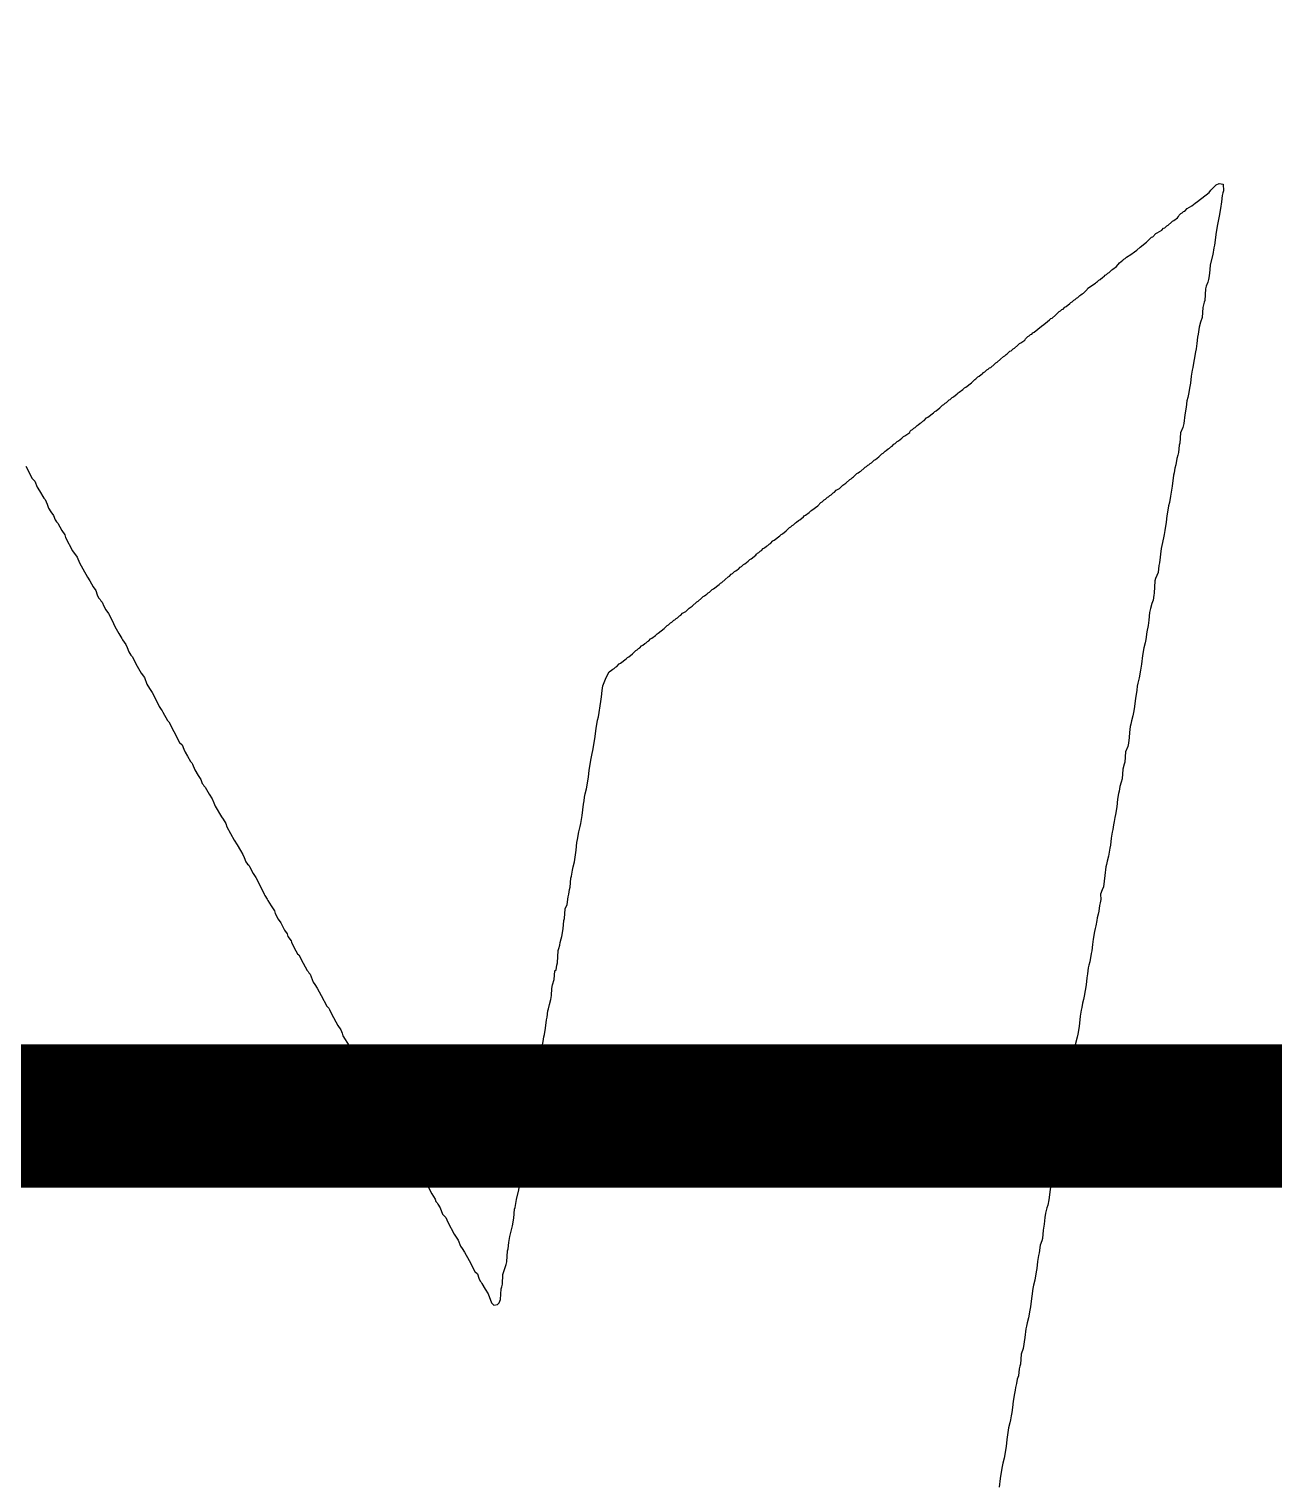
# Model space of a CAD drawing. Header units: inches. Extents: x 29 to 267, y 155 to 337.
# Drawn here: x 93.667 to 96.978, y 254.616 to 258.483 of the extents above; entities that cross this region are included whole.
import ezdxf

# ---------------------------------------------------------------- set-up
doc = ezdxf.new("R2010")
doc.units = ezdxf.units.IN
for name, color, linetype in [('Board Outline', 216, 'Continuous'), ('Top Layer', 1, 'Continuous'), ('Top Overlay', 2, 'Continuous')]:
    doc.layers.add(name, color=color, linetype=linetype)

msp = doc.modelspace()

# ---------------------------------------------------------------- linework, layer by layer
at = {"layer": 'Board Outline'}
msp.add_lwpolyline([(55.1445, 191.4906, 0.254, 0.254, -2.452185), (125.1447, 191.4906, 0.254, 0.254, 0)], format="xyseb", dxfattribs=at)
at = {"layer": 'Top Layer'}
msp.add_lwpolyline([(88.6818, 255.592, 0.381, 0.381, 0), (104.5805, 255.592, 0.381, 0.381, 0)], format="xyseb", dxfattribs=at)
at = {"layer": 'Top Overlay'}
for p, q in [((96.7748, 258.0245), (96.8054, 258.0484)), ((96.8054, 258.0484), (96.8097, 258.0543)), ((96.8097, 258.0543), (96.8242, 258.0688)), ((96.8242, 258.0688), (96.8327, 258.0722)), ((96.8327, 258.0722), (96.8429, 258.0705)), ((96.8437, 258.0526), (96.842, 258.0475)), ((96.8429, 258.0705), (96.8437, 258.0526)), ((96.7475, 258.0058), (96.7594, 258.0126)), ((96.7594, 258.0126), (96.7688, 258.0203)), ((96.7688, 258.0203), (96.7748, 258.0245)), ((96.8386, 258.0237), (96.8361, 258.0058)), ((96.8403, 258.0407), (96.8386, 258.0237)), ((96.842, 258.0475), (96.8403, 258.0407)), ((96.7058, 257.9692), (96.7083, 257.9717)), ((96.7083, 257.9717), (96.7117, 257.9734)), ((96.7117, 257.9734), (96.7211, 257.9811)), ((96.7211, 257.9811), (96.7245, 257.9845)), ((96.7245, 257.9845), (96.7262, 257.9879)), ((96.7262, 257.9879), (96.7305, 257.9922)), ((96.7305, 257.9922), (96.7339, 257.9939)), ((96.7339, 257.9939), (96.7373, 257.9973)), ((96.7373, 257.9973), (96.7407, 257.999)), ((96.7407, 257.999), (96.7475, 258.0058)), ((96.8293, 257.9717), (96.8276, 257.9632)), ((96.8327, 257.9854), (96.8293, 257.9717)), ((96.8361, 258.0058), (96.8327, 257.9854)), ((96.6555, 257.9308), (96.664, 257.9394)), ((96.664, 257.9394), (96.6674, 257.9411)), ((96.6674, 257.9411), (96.6794, 257.9479)), ((96.6794, 257.9479), (96.6845, 257.953)), ((96.6845, 257.953), (96.6879, 257.9547)), ((96.6879, 257.9547), (96.693, 257.9598)), ((96.693, 257.9598), (96.6964, 257.9615)), ((96.6964, 257.9615), (96.7058, 257.9692)), ((96.8242, 257.9428), (96.8199, 257.9078)), ((96.8276, 257.9632), (96.8242, 257.9428)), ((96.607, 257.8908), (96.6129, 257.8951)), ((96.6129, 257.8951), (96.6223, 257.9027)), ((96.6223, 257.9027), (96.6393, 257.9164)), ((96.6393, 257.9164), (96.6521, 257.9291)), ((96.6521, 257.9291), (96.6555, 257.9308)), ((96.8182, 257.901), (96.8156, 257.8831)), ((96.8199, 257.9078), (96.8182, 257.901)), ((96.5593, 257.8516), (96.5669, 257.861)), ((96.5669, 257.861), (96.5763, 257.8687)), ((96.5763, 257.8687), (96.5789, 257.8712)), ((96.5789, 257.8712), (96.5823, 257.8729)), ((96.5823, 257.8729), (96.5857, 257.8763)), ((96.5857, 257.8763), (96.5976, 257.8831)), ((96.5976, 257.8831), (96.607, 257.8908)), ((96.8088, 257.8559), (96.8071, 257.8423)), ((96.8156, 257.8831), (96.8088, 257.8559)), ((96.5124, 257.815), (96.5158, 257.8167)), ((96.5158, 257.8167), (96.5226, 257.8235)), ((96.5226, 257.8235), (96.5261, 257.8252)), ((96.5261, 257.8252), (96.5295, 257.8286)), ((96.5295, 257.8286), (96.5329, 257.8303)), ((96.5329, 257.8303), (96.5363, 257.8337)), ((96.5363, 257.8337), (96.5397, 257.8355)), ((96.5397, 257.8355), (96.5465, 257.8423)), ((96.5465, 257.8423), (96.5499, 257.844)), ((96.5499, 257.844), (96.5593, 257.8516)), ((96.8037, 257.8167), (96.802, 257.8099)), ((96.8054, 257.8269), (96.8037, 257.8167)), ((96.8071, 257.8423), (96.8054, 257.8269)), ((96.4647, 257.7758), (96.4681, 257.7792)), ((96.4681, 257.7792), (96.4715, 257.7809)), ((96.4715, 257.7809), (96.4809, 257.7903)), ((96.4809, 257.7903), (96.4826, 257.7937)), ((96.4826, 257.7937), (96.5031, 257.8073)), ((96.5031, 257.8073), (96.5056, 257.8099)), ((96.5056, 257.8099), (96.509, 257.8116)), ((96.509, 257.8116), (96.5124, 257.815)), ((96.796, 257.792), (96.7943, 257.7614)), ((96.7978, 257.7988), (96.796, 257.792)), ((96.802, 257.8099), (96.7978, 257.7988)), ((96.417, 257.7384), (96.4221, 257.7435)), ((96.4221, 257.7435), (96.4256, 257.7452)), ((96.4256, 257.7452), (96.4349, 257.7528)), ((96.4349, 257.7528), (96.4375, 257.7554)), ((96.4375, 257.7554), (96.4409, 257.7571)), ((96.4409, 257.7571), (96.446, 257.7622)), ((96.446, 257.7622), (96.4494, 257.7639)), ((96.4494, 257.7639), (96.4528, 257.7673)), ((96.4528, 257.7673), (96.4562, 257.769)), ((96.4562, 257.769), (96.4613, 257.7741)), ((96.4613, 257.7741), (96.4647, 257.7758)), ((96.7892, 257.7426), (96.7875, 257.7154)), ((96.7926, 257.7562), (96.7892, 257.7426)), ((96.7943, 257.7614), (96.7926, 257.7562)), ((96.3659, 257.6975), (96.3753, 257.7051)), ((96.3753, 257.7051), (96.3813, 257.7094)), ((96.3813, 257.7094), (96.3847, 257.7128)), ((96.3847, 257.7128), (96.3881, 257.7145)), ((96.3881, 257.7145), (96.3974, 257.7222)), ((96.3974, 257.7222), (96.4068, 257.7315)), ((96.4068, 257.7315), (96.4102, 257.7332)), ((96.4102, 257.7332), (96.4136, 257.7367)), ((96.4136, 257.7367), (96.417, 257.7384)), ((96.7824, 257.7034), (96.779, 257.6898)), ((96.7875, 257.7154), (96.7824, 257.7034)), ((96.3174, 257.6591), (96.3233, 257.6651)), ((96.3233, 257.6651), (96.3268, 257.6668)), ((96.3268, 257.6668), (96.3302, 257.6702)), ((96.3302, 257.6702), (96.3336, 257.6719)), ((96.3336, 257.6719), (96.337, 257.6753)), ((96.337, 257.6753), (96.3404, 257.677)), ((96.3404, 257.677), (96.3498, 257.6847)), ((96.3498, 257.6847), (96.36, 257.6932)), ((96.36, 257.6932), (96.3659, 257.6975)), ((96.7748, 257.6634), (96.7731, 257.6464)), ((96.7765, 257.6719), (96.7748, 257.6634)), ((96.779, 257.6898), (96.7765, 257.6719)), ((96.2688, 257.6191), (96.2757, 257.6259)), ((96.2757, 257.6259), (96.2791, 257.6276)), ((96.2791, 257.6276), (96.2842, 257.6327)), ((96.2842, 257.6327), (96.2876, 257.6344)), ((96.2876, 257.6344), (96.2969, 257.6421)), ((96.2969, 257.6421), (96.3012, 257.6464)), ((96.3012, 257.6464), (96.3046, 257.6481)), ((96.3046, 257.6481), (96.3157, 257.6557)), ((96.3157, 257.6557), (96.3174, 257.6591)), ((96.7696, 257.6242), (96.7662, 257.6038)), ((96.7713, 257.6327), (96.7696, 257.6242)), ((96.7731, 257.6464), (96.7713, 257.6327)), ((96.2246, 257.5833), (96.2339, 257.591)), ((96.2339, 257.591), (96.2382, 257.5953)), ((96.2382, 257.5953), (96.2416, 257.597)), ((96.2416, 257.597), (96.251, 257.6046)), ((96.251, 257.6046), (96.2586, 257.6123)), ((96.2586, 257.6123), (96.262, 257.614)), ((96.262, 257.614), (96.2654, 257.6174)), ((96.2654, 257.6174), (96.2688, 257.6191)), ((96.7637, 257.5944), (96.762, 257.5825)), ((96.7662, 257.6038), (96.7637, 257.5944)), ((96.1734, 257.5425), (96.182, 257.551)), ((96.182, 257.551), (96.1854, 257.5527)), ((96.1854, 257.5527), (96.1905, 257.5578)), ((96.1905, 257.5578), (96.1939, 257.5595)), ((96.1939, 257.5595), (96.199, 257.5646)), ((96.199, 257.5646), (96.2024, 257.5663)), ((96.2024, 257.5663), (96.2058, 257.5697)), ((96.2058, 257.5697), (96.2092, 257.5714)), ((96.2092, 257.5714), (96.2143, 257.5765)), ((96.2143, 257.5765), (96.2177, 257.5782)), ((96.2177, 257.5782), (96.2211, 257.5816)), ((96.2211, 257.5816), (96.2246, 257.5833)), ((96.7577, 257.5595), (96.756, 257.5408)), ((96.7603, 257.5757), (96.7577, 257.5595)), ((96.762, 257.5825), (96.7603, 257.5757)), ((96.1258, 257.505), (96.1351, 257.5127)), ((96.1351, 257.5127), (96.1377, 257.5152)), ((96.1377, 257.5152), (96.1411, 257.5169)), ((96.1411, 257.5169), (96.1505, 257.5246)), ((96.1505, 257.5246), (96.1547, 257.5288)), ((96.1547, 257.5288), (96.1581, 257.5305)), ((96.1581, 257.5305), (96.1734, 257.5425)), ((96.7509, 257.5118), (96.7492, 257.5033)), ((96.7543, 257.5322), (96.7509, 257.5118)), ((96.756, 257.5408), (96.7543, 257.5322)), ((96.0798, 257.4675), (96.0891, 257.4752)), ((96.0891, 257.4752), (96.0968, 257.4828)), ((96.0968, 257.4828), (96.1002, 257.4845)), ((96.1002, 257.4845), (96.1036, 257.488)), ((96.1036, 257.488), (96.107, 257.4897)), ((96.107, 257.4897), (96.1138, 257.4965)), ((96.1138, 257.4965), (96.1172, 257.4982)), ((96.1172, 257.4982), (96.1223, 257.5033)), ((96.1223, 257.5033), (96.1258, 257.505)), ((96.7441, 257.4777), (96.7407, 257.4573)), ((96.7466, 257.4939), (96.7441, 257.4777)), ((96.7492, 257.5033), (96.7466, 257.4939)), ((96.0287, 257.4283), (96.0321, 257.43)), ((96.0321, 257.43), (96.0372, 257.4351)), ((96.0372, 257.4351), (96.0406, 257.4369)), ((96.0406, 257.4369), (96.044, 257.4403)), ((96.044, 257.4403), (96.0474, 257.442)), ((96.0474, 257.442), (96.0542, 257.4488)), ((96.0542, 257.4488), (96.0576, 257.4505)), ((96.0576, 257.4505), (96.0729, 257.4624)), ((96.0729, 257.4624), (96.0764, 257.4658)), ((96.0764, 257.4658), (96.0798, 257.4675)), ((96.7381, 257.4343), (96.7356, 257.4232)), ((96.7407, 257.4573), (96.7381, 257.4343)), ((95.9793, 257.3875), (95.9886, 257.3951)), ((95.9886, 257.3951), (95.9929, 257.3994)), ((95.9929, 257.3994), (95.9963, 257.4011)), ((95.9963, 257.4011), (96.0091, 257.4104)), ((96.0091, 257.4104), (96.0108, 257.4139)), ((96.0108, 257.4139), (96.0133, 257.4164)), ((96.0133, 257.4164), (96.0167, 257.4181)), ((96.0167, 257.4181), (96.0201, 257.4215)), ((96.0201, 257.4215), (96.0235, 257.4232)), ((96.0235, 257.4232), (96.0287, 257.4283)), ((96.7296, 257.4087), (96.7279, 257.3815)), ((96.7356, 257.4232), (96.7296, 257.4087)), ((95.9273, 257.3457), (95.935, 257.3534)), ((95.935, 257.3534), (95.9384, 257.3551)), ((95.9384, 257.3551), (95.9435, 257.3602)), ((95.9435, 257.3602), (95.9469, 257.3619)), ((95.9469, 257.3619), (95.952, 257.367)), ((95.952, 257.367), (95.9554, 257.3687)), ((95.9554, 257.3687), (95.9588, 257.3721)), ((95.9588, 257.3721), (95.9622, 257.3738)), ((95.9622, 257.3738), (95.9673, 257.3789)), ((95.9673, 257.3789), (95.9707, 257.3806)), ((95.9707, 257.3806), (95.9759, 257.3857)), ((95.9759, 257.3857), (95.9793, 257.3875)), ((96.7237, 257.3568), (96.722, 257.35)), ((96.7262, 257.3764), (96.7237, 257.3568)), ((96.7279, 257.3815), (96.7262, 257.3764)), ((93.6584, 257.3202), (93.6754, 257.2878)), ((95.8788, 257.3074), (95.8881, 257.3151)), ((95.8881, 257.3151), (95.8907, 257.3176)), ((95.8907, 257.3176), (95.8941, 257.3193)), ((95.8941, 257.3193), (95.8975, 257.3227)), ((95.8975, 257.3227), (95.9009, 257.3244)), ((95.9009, 257.3244), (95.9043, 257.3278)), ((95.9043, 257.3278), (95.9077, 257.3295)), ((95.9077, 257.3295), (95.9145, 257.3364)), ((95.9145, 257.3364), (95.9179, 257.3381)), ((95.9179, 257.3381), (95.9273, 257.3457)), ((96.7143, 257.3151), (96.7126, 257.3031)), ((96.7168, 257.3244), (96.7143, 257.3151)), ((96.7194, 257.3406), (96.7168, 257.3244)), ((96.722, 257.35), (96.7194, 257.3406)), ((93.6754, 257.2878), (93.6822, 257.281)), ((93.6822, 257.281), (93.6882, 257.2648)), ((95.8311, 257.2699), (95.8396, 257.275)), ((95.8396, 257.275), (95.8498, 257.2852)), ((95.8498, 257.2852), (95.8532, 257.287)), ((95.8532, 257.287), (95.8566, 257.2904)), ((95.8566, 257.2904), (95.86, 257.2921)), ((95.86, 257.2921), (95.8685, 257.3006)), ((95.8685, 257.3006), (95.8719, 257.3023)), ((95.8719, 257.3023), (95.8754, 257.3057)), ((95.8754, 257.3057), (95.8788, 257.3074)), ((96.7109, 257.2963), (96.7075, 257.2674)), ((96.7126, 257.3031), (96.7109, 257.2963)), ((93.6882, 257.2648), (93.695, 257.2546)), ((93.695, 257.2546), (93.7061, 257.235)), ((95.7851, 257.2324), (95.7902, 257.2376)), ((95.7902, 257.2376), (95.7936, 257.2393)), ((95.7936, 257.2393), (95.797, 257.2427)), ((95.797, 257.2427), (95.8004, 257.2444)), ((95.8004, 257.2444), (95.8055, 257.2495)), ((95.8055, 257.2495), (95.8089, 257.2512)), ((95.8089, 257.2512), (95.814, 257.2563)), ((95.814, 257.2563), (95.8225, 257.2614)), ((95.8225, 257.2614), (95.8311, 257.2699)), ((96.7032, 257.241), (96.6998, 257.2239)), ((96.7049, 257.2512), (96.7032, 257.241)), ((96.7075, 257.2674), (96.7049, 257.2512)), ((93.7061, 257.235), (93.7095, 257.2316)), ((93.7095, 257.2316), (93.7146, 257.2197)), ((93.7146, 257.2197), (93.7188, 257.2086)), ((93.7188, 257.2086), (93.7248, 257.1992)), ((93.7248, 257.1992), (93.7316, 257.189)), ((95.7416, 257.1975), (95.7459, 257.2018)), ((95.7459, 257.2018), (95.7493, 257.2035)), ((95.7493, 257.2035), (95.7646, 257.2154)), ((95.7646, 257.2154), (95.7731, 257.2239)), ((95.7731, 257.2239), (95.7766, 257.2256)), ((95.7766, 257.2256), (95.7817, 257.2307)), ((95.7817, 257.2307), (95.7851, 257.2324)), ((96.6947, 257.1984), (96.693, 257.1882)), ((96.6972, 257.2146), (96.6947, 257.1984)), ((96.6998, 257.2239), (96.6972, 257.2146)), ((93.7316, 257.189), (93.7359, 257.1779)), ((93.7359, 257.1779), (93.7384, 257.1754)), ((93.7384, 257.1754), (93.7401, 257.172)), ((93.7401, 257.172), (93.7435, 257.1686)), ((93.7435, 257.1686), (93.7537, 257.1498)), ((95.6897, 257.1575), (95.6931, 257.1592)), ((95.6931, 257.1592), (95.6965, 257.1626)), ((95.6965, 257.1626), (95.6999, 257.1643)), ((95.6999, 257.1643), (95.705, 257.1694)), ((95.705, 257.1694), (95.7084, 257.1711)), ((95.7084, 257.1711), (95.7135, 257.1762)), ((95.7135, 257.1762), (95.7169, 257.1779)), ((95.7169, 257.1779), (95.7263, 257.1856)), ((95.7263, 257.1856), (95.7289, 257.1882)), ((95.7289, 257.1882), (95.7323, 257.1899)), ((95.7323, 257.1899), (95.7416, 257.1975)), ((96.6913, 257.1711), (96.6879, 257.149)), ((96.693, 257.1882), (96.6913, 257.1711)), ((93.7537, 257.1498), (93.7623, 257.1379)), ((93.7623, 257.1379), (93.764, 257.1311)), ((93.764, 257.1311), (93.7827, 257.0953)), ((95.6386, 257.1149), (95.6454, 257.1217)), ((95.6454, 257.1217), (95.6488, 257.1234)), ((95.6488, 257.1234), (95.6641, 257.1353)), ((95.6641, 257.1353), (95.6675, 257.1388)), ((95.6675, 257.1388), (95.6709, 257.1405)), ((95.6709, 257.1405), (95.6803, 257.1481)), ((95.6803, 257.1481), (95.6897, 257.1575)), ((96.6845, 257.1302), (96.6794, 257.1098)), ((96.6862, 257.1388), (96.6845, 257.1302)), ((96.6879, 257.149), (96.6862, 257.1388)), ((93.7827, 257.0953), (93.7946, 257.0783)), ((95.5875, 257.074), (95.6003, 257.0834)), ((95.6003, 257.0834), (95.602, 257.0868)), ((95.602, 257.0868), (95.6045, 257.0894)), ((95.6045, 257.0894), (95.6079, 257.0911)), ((95.6079, 257.0911), (95.6113, 257.0945)), ((95.6113, 257.0945), (95.6147, 257.0962)), ((95.6147, 257.0962), (95.6198, 257.1013)), ((95.6198, 257.1013), (95.6232, 257.103)), ((95.6232, 257.103), (95.6284, 257.1081)), ((95.6284, 257.1081), (95.6318, 257.1098)), ((95.6318, 257.1098), (95.6352, 257.1132)), ((95.6352, 257.1132), (95.6386, 257.1149)), ((96.6777, 257.1013), (96.6734, 257.063)), ((96.6794, 257.1098), (96.6777, 257.1013)), ((93.7946, 257.0783), (93.8014, 257.063)), ((93.8014, 257.063), (93.81, 257.0476)), ((93.81, 257.0476), (93.8219, 257.0255)), ((95.5466, 257.0417), (95.55, 257.0451)), ((95.55, 257.0451), (95.5534, 257.0468)), ((95.5534, 257.0468), (95.5585, 257.0519)), ((95.5585, 257.0519), (95.5619, 257.0536)), ((95.5619, 257.0536), (95.567, 257.0587)), ((95.567, 257.0587), (95.5704, 257.0604)), ((95.5704, 257.0604), (95.5798, 257.0681)), ((95.5798, 257.0681), (95.5841, 257.0723)), ((95.5841, 257.0723), (95.5875, 257.074)), ((96.6717, 257.0561), (96.67, 257.0374)), ((96.6734, 257.063), (96.6717, 257.0561)), ((93.8219, 257.0255), (93.8287, 257.0153)), ((93.8287, 257.0153), (93.8372, 256.9999)), ((95.487, 256.994), (95.5023, 257.0059)), ((95.5023, 257.0059), (95.5057, 257.0093)), ((95.5057, 257.0093), (95.5091, 257.011)), ((95.5091, 257.011), (95.5185, 257.0187)), ((95.5185, 257.0187), (95.5262, 257.0263)), ((95.5262, 257.0263), (95.5296, 257.028)), ((95.5296, 257.028), (95.5347, 257.0331)), ((95.5347, 257.0331), (95.5381, 257.0348)), ((95.5381, 257.0348), (95.5432, 257.04)), ((95.5432, 257.04), (95.5466, 257.0417)), ((96.6615, 257.0153), (96.6598, 256.9829)), ((96.6632, 257.0221), (96.6615, 257.0153)), ((96.67, 257.0374), (96.6632, 257.0221)), ((93.8372, 256.9999), (93.844, 256.9897)), ((93.844, 256.9897), (93.8483, 256.9786)), ((93.8483, 256.9786), (93.8517, 256.9701)), ((93.8517, 256.9701), (93.856, 256.9659)), ((93.856, 256.9659), (93.8577, 256.9625)), ((95.4461, 256.9616), (95.4555, 256.9693)), ((95.4555, 256.9693), (95.4597, 256.9735)), ((95.4597, 256.9735), (95.4631, 256.9752)), ((95.4631, 256.9752), (95.4665, 256.9786)), ((95.4665, 256.9786), (95.4699, 256.9803)), ((95.4699, 256.9803), (95.4733, 256.9837)), ((95.4733, 256.9837), (95.4768, 256.9854)), ((95.4768, 256.9854), (95.4836, 256.9923)), ((95.4836, 256.9923), (95.487, 256.994)), ((96.6581, 256.9778), (96.6564, 256.9642)), ((96.6598, 256.9829), (96.6581, 256.9778)), ((93.8577, 256.9625), (93.8611, 256.959)), ((93.8611, 256.959), (93.8653, 256.948)), ((93.8653, 256.948), (93.8713, 256.9386)), ((93.8713, 256.9386), (93.8781, 256.9284)), ((93.8781, 256.9284), (93.8883, 256.9096)), ((95.4001, 256.9241), (95.4052, 256.9292)), ((95.4052, 256.9292), (95.4137, 256.9343)), ((95.4137, 256.9343), (95.4222, 256.9429)), ((95.4222, 256.9429), (95.4308, 256.948)), ((95.4308, 256.948), (95.4427, 256.9599)), ((95.4427, 256.9599), (95.4461, 256.9616)), ((96.647, 256.9309), (96.6453, 256.9105)), ((96.6496, 256.942), (96.647, 256.9309)), ((96.653, 256.9556), (96.6496, 256.942)), ((96.6564, 256.9642), (96.653, 256.9556)), ((93.8883, 256.9096), (93.8951, 256.8943)), ((93.8951, 256.8943), (93.9054, 256.8756)), ((95.3405, 256.8764), (95.3558, 256.8884)), ((95.3558, 256.8884), (95.3643, 256.8969)), ((95.3643, 256.8969), (95.3677, 256.8986)), ((95.3677, 256.8986), (95.3728, 256.9037)), ((95.3728, 256.9037), (95.3763, 256.9054)), ((95.3763, 256.9054), (95.3814, 256.9105)), ((95.3814, 256.9105), (95.3848, 256.9122)), ((95.3848, 256.9122), (95.3882, 256.9156)), ((95.3882, 256.9156), (95.3916, 256.9173)), ((95.3916, 256.9173), (95.3967, 256.9224)), ((95.3967, 256.9224), (95.4001, 256.9241)), ((96.6436, 256.8969), (96.6402, 256.8798)), ((96.6453, 256.9105), (96.6436, 256.8969)), ((93.9054, 256.8756), (93.9139, 256.862)), ((93.9139, 256.862), (93.9156, 256.8585)), ((93.9156, 256.8585), (93.9241, 256.8466)), ((95.3047, 256.8492), (95.3081, 256.8509)), ((95.3081, 256.8509), (95.3115, 256.8543)), ((95.3115, 256.8543), (95.3149, 256.856)), ((95.3149, 256.856), (95.32, 256.8611)), ((95.32, 256.8611), (95.3234, 256.8628)), ((95.3234, 256.8628), (95.3328, 256.8705)), ((95.3328, 256.8705), (95.3371, 256.8747)), ((95.3371, 256.8747), (95.3405, 256.8764)), ((96.6351, 256.8509), (96.6317, 256.8373)), ((96.6368, 256.8594), (96.6351, 256.8509)), ((96.6402, 256.8798), (96.6368, 256.8594)), ((93.9241, 256.8466), (93.9275, 256.8381)), ((93.9275, 256.8381), (93.9318, 256.827)), ((93.9318, 256.827), (93.9377, 256.8177)), ((93.9377, 256.8177), (93.9411, 256.8143)), ((93.9411, 256.8143), (93.9547, 256.7887)), ((95.2553, 256.8083), (95.2587, 256.8117)), ((95.2587, 256.8117), (95.2621, 256.8134)), ((95.2621, 256.8134), (95.2715, 256.8211)), ((95.2715, 256.8211), (95.2809, 256.8304)), ((95.2809, 256.8304), (95.2843, 256.8321)), ((95.2843, 256.8321), (95.2877, 256.8355)), ((95.2877, 256.8355), (95.2911, 256.8373)), ((95.2911, 256.8373), (95.2962, 256.8424)), ((95.2962, 256.8424), (95.2996, 256.8441)), ((95.2996, 256.8441), (95.3047, 256.8492)), ((96.6283, 256.8168), (96.6257, 256.7938)), ((96.6317, 256.8373), (96.6283, 256.8168)), ((93.9547, 256.7887), (93.965, 256.77)), ((95.2016, 256.758), (95.2102, 256.7734)), ((95.2102, 256.7734), (95.2161, 256.7776)), ((95.2161, 256.7776), (95.2195, 256.781)), ((95.2195, 256.781), (95.2229, 256.7827)), ((95.2229, 256.7827), (95.2264, 256.7861)), ((95.2264, 256.7861), (95.2298, 256.7879)), ((95.2298, 256.7879), (95.2366, 256.7947)), ((95.2366, 256.7947), (95.24, 256.7964)), ((95.24, 256.7964), (95.2553, 256.8083)), ((96.6231, 256.7776), (96.6197, 256.7572)), ((96.6257, 256.7938), (96.6231, 256.7776)), ((93.965, 256.77), (93.9735, 256.758)), ((93.9735, 256.758), (93.9803, 256.741)), ((93.9803, 256.741), (93.9871, 256.7291)), ((95.1914, 256.724), (95.1931, 256.7359)), ((95.1931, 256.7359), (95.2016, 256.758)), ((96.6146, 256.735), (96.6129, 256.7248)), ((96.6163, 256.7436), (96.6146, 256.735)), ((96.6197, 256.7572), (96.6163, 256.7436)), ((93.9871, 256.7291), (93.9939, 256.7189)), ((93.9939, 256.7189), (94.0042, 256.7001)), ((94.0042, 256.7001), (94.0127, 256.6814)), ((95.1812, 256.6541), (95.188, 256.695)), ((95.188, 256.695), (95.1897, 256.7069)), ((95.1897, 256.7069), (95.1914, 256.724)), ((96.6095, 256.7027), (96.6061, 256.6754)), ((96.6129, 256.7248), (96.6095, 256.7027)), ((94.0127, 256.6814), (94.0178, 256.6729)), ((94.0178, 256.6729), (94.0212, 256.6695)), ((94.0212, 256.6695), (94.0229, 256.6661)), ((94.0229, 256.6661), (94.0348, 256.6439)), ((96.6027, 256.6567), (96.5993, 256.6431)), ((96.6044, 256.6652), (96.6027, 256.6567)), ((96.6061, 256.6754), (96.6044, 256.6652)), ((94.0348, 256.6439), (94.0382, 256.6405)), ((94.0382, 256.6405), (94.0518, 256.615)), ((95.1718, 256.5954), (95.1752, 256.6226)), ((95.1752, 256.6226), (95.1787, 256.6448)), ((95.1787, 256.6448), (95.1812, 256.6541)), ((96.5959, 256.6277), (96.5942, 256.6124)), ((96.5976, 256.6345), (96.5959, 256.6277)), ((96.5993, 256.6431), (96.5976, 256.6345)), ((94.0518, 256.615), (94.0672, 256.586)), ((94.0672, 256.586), (94.074, 256.5792)), ((94.074, 256.5792), (94.0782, 256.5681)), ((95.1667, 256.5647), (95.1718, 256.5954)), ((96.5908, 256.5834), (96.5891, 256.5749)), ((96.5925, 256.5988), (96.5908, 256.5834)), ((96.5942, 256.6124), (96.5925, 256.5988)), ((94.0782, 256.5681), (94.0817, 256.5596)), ((94.0817, 256.5596), (94.0885, 256.5494)), ((94.0885, 256.5494), (94.0961, 256.5349)), ((95.1565, 256.5119), (95.1616, 256.5426)), ((95.1616, 256.5426), (95.165, 256.5562)), ((95.165, 256.5562), (95.1667, 256.5647)), ((96.5831, 256.5604), (96.5814, 256.5332)), ((96.5891, 256.5749), (96.5831, 256.5604)), ((94.0961, 256.5349), (94.0995, 256.5315)), ((94.0995, 256.5315), (94.1012, 256.5281)), ((94.1012, 256.5281), (94.1081, 256.5127)), ((94.1081, 256.5127), (94.1166, 256.4974)), ((95.1548, 256.4932), (95.1565, 256.5119)), ((96.5763, 256.5145), (96.5746, 256.4889)), ((96.5797, 256.5281), (96.5763, 256.5145)), ((96.5814, 256.5332), (96.5797, 256.5281)), ((94.1166, 256.4974), (94.1234, 256.4872)), ((94.1234, 256.4872), (94.1276, 256.4761)), ((94.1276, 256.4761), (94.1302, 256.4736)), ((94.1302, 256.4736), (94.1319, 256.4702)), ((94.1319, 256.4702), (94.1353, 256.4668)), ((94.1353, 256.4668), (94.1455, 256.448)), ((95.1497, 256.4625), (95.1548, 256.4932)), ((96.5678, 256.4685), (96.5661, 256.4565)), ((96.5712, 256.4804), (96.5678, 256.4685)), ((96.5746, 256.4889), (96.5712, 256.4804)), ((94.1455, 256.448), (94.154, 256.4361)), ((94.154, 256.4361), (94.1583, 256.425)), ((94.1583, 256.425), (94.1617, 256.4165)), ((95.1412, 256.4216), (95.1429, 256.4301)), ((95.1429, 256.4301), (95.1446, 256.4404)), ((95.1446, 256.4404), (95.1463, 256.4489)), ((95.1463, 256.4489), (95.1497, 256.4625)), ((96.5618, 256.4352), (96.5601, 256.4148)), ((96.5644, 256.4497), (96.5618, 256.4352)), ((96.5661, 256.4565), (96.5644, 256.4497)), ((94.1617, 256.4165), (94.1787, 256.3875)), ((94.1787, 256.3875), (94.183, 256.3816)), ((95.1344, 256.3705), (95.1378, 256.391)), ((95.1378, 256.391), (95.1412, 256.4216)), ((96.555, 256.3858), (96.5533, 256.3756)), ((96.5567, 256.3944), (96.555, 256.3858)), ((96.5601, 256.4148), (96.5567, 256.3944)), ((94.183, 256.3816), (94.1898, 256.3697)), ((94.1898, 256.3697), (94.1932, 256.3611)), ((94.1932, 256.3611), (94.212, 256.3254)), ((95.1258, 256.3279), (95.1293, 256.3484)), ((95.1293, 256.3484), (95.1327, 256.362)), ((95.1327, 256.362), (95.1344, 256.3705)), ((96.5473, 256.3475), (96.5448, 256.3313)), ((96.5491, 256.3543), (96.5473, 256.3475)), ((96.5508, 256.3663), (96.5491, 256.3543)), ((96.5533, 256.3756), (96.5508, 256.3663)), ((94.212, 256.3254), (94.2205, 256.3134)), ((94.2205, 256.3134), (94.229, 256.2981)), ((95.1224, 256.299), (95.1241, 256.3194)), ((95.1241, 256.3194), (95.1258, 256.3279)), ((96.5431, 256.3126), (96.5414, 256.3041)), ((96.5448, 256.3313), (96.5431, 256.3126)), ((94.229, 256.2981), (94.2358, 256.2879)), ((94.2358, 256.2879), (94.2392, 256.2794)), ((94.2392, 256.2794), (94.2435, 256.2683)), ((95.1173, 256.2683), (95.1224, 256.299)), ((96.5346, 256.27), (96.5329, 256.2615)), ((96.538, 256.2836), (96.5346, 256.27)), ((96.5414, 256.3041), (96.538, 256.2836)), ((94.2435, 256.2683), (94.2477, 256.2623)), ((94.2477, 256.2623), (94.2511, 256.2589)), ((94.2511, 256.2589), (94.2528, 256.2555)), ((94.2528, 256.2555), (94.2631, 256.2368)), ((94.2631, 256.2368), (94.2699, 256.2266)), ((95.1097, 256.23), (95.1122, 256.2462)), ((95.1122, 256.2462), (95.1139, 256.2547)), ((95.1139, 256.2547), (95.1173, 256.2683)), ((96.5286, 256.2317), (96.5244, 256.2019)), ((96.5312, 256.2547), (96.5286, 256.2317)), ((96.5329, 256.2615), (96.5312, 256.2547)), ((94.2699, 256.2266), (94.2818, 256.2044)), ((94.2818, 256.2044), (94.292, 256.1823)), ((95.1029, 256.1823), (95.1046, 256.1942)), ((95.1046, 256.1942), (95.1063, 256.201)), ((95.1063, 256.201), (95.108, 256.2249)), ((95.108, 256.2249), (95.1097, 256.23)), ((96.5209, 256.1934), (96.5167, 256.1823)), ((96.5244, 256.2019), (96.5209, 256.1934)), ((94.292, 256.1823), (94.2937, 256.1789)), ((94.2937, 256.1789), (94.3005, 256.1687)), ((94.3005, 256.1687), (94.3022, 256.1653)), ((94.3022, 256.1653), (94.3108, 256.1516)), ((95.0926, 256.1431), (95.0977, 256.155)), ((95.0977, 256.155), (95.1011, 256.1755)), ((95.1011, 256.1755), (95.1029, 256.1823)), ((96.5158, 256.1593), (96.5141, 256.1525)), ((96.5175, 256.1678), (96.5158, 256.1593)), ((96.5167, 256.1823), (96.5175, 256.1678)), ((94.3108, 256.1516), (94.3125, 256.1482)), ((94.3125, 256.1482), (94.3193, 256.138)), ((94.3193, 256.138), (94.321, 256.1312)), ((94.321, 256.1312), (94.3295, 256.1159)), ((94.3295, 256.1159), (94.3363, 256.1056)), ((95.0892, 256.1124), (95.0909, 256.1176)), ((95.0909, 256.1176), (95.0926, 256.1431)), ((96.5082, 256.1193), (96.5065, 256.1124)), ((96.5107, 256.1286), (96.5082, 256.1193)), ((96.5124, 256.1371), (96.5107, 256.1286)), ((96.5141, 256.1525), (96.5124, 256.1371)), ((94.3363, 256.1056), (94.3465, 256.0869)), ((94.3465, 256.0869), (94.3533, 256.0767)), ((94.3533, 256.0767), (94.3551, 256.0699)), ((95.0841, 256.0699), (95.0875, 256.0903)), ((95.0875, 256.0903), (95.0892, 256.1124)), ((96.5005, 256.0826), (96.4971, 256.0622)), ((96.5022, 256.0912), (96.5005, 256.0826)), ((96.5039, 256.098), (96.5022, 256.0912)), ((96.5065, 256.1124), (96.5039, 256.098)), ((94.3551, 256.0699), (94.3636, 256.0579)), ((94.3636, 256.0579), (94.3653, 256.0545)), ((94.3653, 256.0545), (94.3721, 256.0392)), ((94.3721, 256.0392), (94.3806, 256.0239)), ((95.0756, 256.0375), (95.0782, 256.0469)), ((95.0782, 256.0469), (95.0799, 256.0537)), ((95.0799, 256.0537), (95.0824, 256.063)), ((95.0824, 256.063), (95.0841, 256.0699)), ((96.4954, 256.0486), (96.4937, 256.0315)), ((96.4971, 256.0622), (96.4954, 256.0486)), ((94.3806, 256.0239), (94.384, 256.0205)), ((94.384, 256.0205), (94.3959, 255.9983)), ((95.0705, 255.9932), (95.0722, 256)), ((95.0722, 256), (95.0739, 256.0324)), ((95.0739, 256.0324), (95.0756, 256.0375)), ((96.4886, 256.0026), (96.486, 255.9932)), ((96.492, 256.0247), (96.4886, 256.0026)), ((96.4937, 256.0315), (96.492, 256.0247)), ((94.3959, 255.9983), (94.4062, 255.9796)), ((94.4062, 255.9796), (94.4096, 255.9762)), ((94.4096, 255.9762), (94.4113, 255.9728)), ((94.4113, 255.9728), (94.4147, 255.9694)), ((94.4147, 255.9694), (94.4223, 255.9481)), ((95.0637, 255.9557), (95.0654, 255.9779)), ((95.0654, 255.9779), (95.0688, 255.9813)), ((95.0688, 255.9813), (95.0705, 255.9932)), ((96.4818, 255.9702), (96.4801, 255.96)), ((96.4843, 255.9864), (96.4818, 255.9702)), ((96.486, 255.9932), (96.4843, 255.9864)), ((94.4223, 255.9481), (94.4266, 255.9421)), ((94.4266, 255.9421), (94.4334, 255.9319)), ((94.4334, 255.9319), (94.4436, 255.9131)), ((95.056, 255.9123), (95.0577, 255.931)), ((95.0577, 255.931), (95.0594, 255.9413)), ((95.0594, 255.9413), (95.0637, 255.9557)), ((96.4784, 255.9413), (96.4733, 255.9106)), ((96.4801, 255.96), (96.4784, 255.9413)), ((94.4436, 255.9131), (94.459, 255.8842)), ((94.459, 255.8842), (94.4641, 255.8791)), ((95.0483, 255.8774), (95.0509, 255.8884)), ((95.0509, 255.8884), (95.0543, 255.9021)), ((95.0543, 255.9021), (95.056, 255.9123)), ((96.469, 255.8927), (96.4673, 255.8808)), ((96.4715, 255.9021), (96.469, 255.8927)), ((96.4733, 255.9106), (96.4715, 255.9021)), ((94.4641, 255.8791), (94.4658, 255.8757)), ((94.4658, 255.8757), (94.4709, 255.8637)), ((94.4709, 255.8637), (94.4879, 255.8331)), ((95.0407, 255.8254), (95.0432, 255.8484)), ((95.0432, 255.8484), (95.0449, 255.8552)), ((95.0449, 255.8552), (95.0466, 255.8723)), ((95.0466, 255.8723), (95.0483, 255.8774)), ((96.463, 255.8578), (96.4596, 255.8305)), ((96.4656, 255.874), (96.463, 255.8578)), ((96.4673, 255.8808), (96.4656, 255.874)), ((94.4879, 255.8331), (94.4964, 255.8212)), ((94.4964, 255.8212), (94.4998, 255.8126)), ((94.4998, 255.8126), (94.5015, 255.8058)), ((94.5015, 255.8058), (94.5186, 255.7786)), ((95.0364, 255.8024), (95.0381, 255.8092)), ((95.0381, 255.8092), (95.0407, 255.8254)), ((96.4562, 255.8101), (96.4545, 255.8016)), ((96.4596, 255.8305), (96.4562, 255.8101)), ((94.5186, 255.7786), (94.5203, 255.7735)), ((94.5203, 255.7735), (94.5288, 255.7615)), ((95.0253, 255.7403), (95.0322, 255.7811)), ((95.0322, 255.7811), (95.0347, 255.7905)), ((95.0347, 255.7905), (95.0364, 255.8024)), ((96.4477, 255.7675), (96.4451, 255.7513)), ((96.4494, 255.7811), (96.4477, 255.7675)), ((96.4545, 255.8016), (96.4494, 255.7811)), ((94.5288, 255.7615), (94.5373, 255.7462)), ((94.5373, 255.7462), (94.5475, 255.7292)), ((94.5475, 255.7292), (94.5509, 255.7207)), ((95.0236, 255.7215), (95.0253, 255.7403)), ((96.4434, 255.7462), (96.4417, 255.7394)), ((96.4417, 255.7394), (96.4434, 255.7275)), ((96.4451, 255.7513), (96.4434, 255.7462)), ((94.5509, 255.7207), (94.568, 255.6883)), ((95.0151, 255.6789), (95.0185, 255.6926)), ((95.0185, 255.6926), (95.0219, 255.713)), ((95.0219, 255.713), (95.0236, 255.7215)), ((96.4332, 255.6968), (96.4315, 255.6696)), ((96.4349, 255.7087), (96.4332, 255.6968)), ((96.4434, 255.7275), (96.4349, 255.7087)), ((94.568, 255.6883), (94.5799, 255.6713)), ((94.5799, 255.6713), (94.5816, 255.6679)), ((94.5816, 255.6679), (94.585, 255.6593)), ((94.585, 255.6593), (94.5952, 255.6406)), ((95.01, 255.65), (95.0117, 255.6585)), ((95.0117, 255.6585), (95.0151, 255.6789)), ((96.4298, 255.6644), (96.4264, 255.644)), ((96.4315, 255.6696), (96.4298, 255.6644)), ((94.5952, 255.6406), (94.6072, 255.6185)), ((94.6072, 255.6185), (94.614, 255.6082)), ((95.0049, 255.6108), (95.0066, 255.6193)), ((95.0066, 255.6193), (95.0083, 255.6329)), ((95.0083, 255.6329), (95.01, 255.65)), ((96.4204, 255.6176), (96.417, 255.5972)), ((96.4264, 255.644), (96.4204, 255.6176)), ((94.614, 255.6082), (94.6208, 255.5963)), ((94.6208, 255.5963), (94.6276, 255.5861)), ((94.6276, 255.5861), (94.6344, 255.5691)), ((94.9947, 255.5563), (94.9981, 255.5784)), ((94.9981, 255.5784), (95.0015, 255.5921)), ((95.0015, 255.5921), (95.0032, 255.6006)), ((95.0032, 255.6006), (95.0049, 255.6108)), ((96.4136, 255.575), (96.4119, 255.558)), ((96.4153, 255.5886), (96.4136, 255.575)), ((96.417, 255.5972), (96.4153, 255.5886)), ((94.6344, 255.5691), (94.6395, 255.5605)), ((94.6395, 255.5605), (94.6429, 255.5571)), ((94.6429, 255.5571), (94.6446, 255.5537)), ((94.6446, 255.5537), (94.6566, 255.5316)), ((94.9913, 255.529), (94.993, 255.5478)), ((94.993, 255.5478), (94.9947, 255.5563)), ((96.4102, 255.5495), (96.4068, 255.529)), ((96.4119, 255.558), (96.4102, 255.5495)), ((94.6566, 255.5316), (94.66, 255.5282)), ((94.66, 255.5282), (94.6719, 255.506)), ((94.6719, 255.506), (94.6804, 255.4873)), ((94.9828, 255.4847), (94.9862, 255.4984)), ((94.9862, 255.4984), (94.9913, 255.529)), ((96.4017, 255.5069), (96.3983, 255.4847)), ((96.4034, 255.5154), (96.4017, 255.5069)), ((96.4068, 255.529), (96.4034, 255.5154)), ((94.6804, 255.4873), (94.6872, 255.4754)), ((94.6872, 255.4754), (94.694, 255.4686)), ((94.694, 255.4686), (94.6983, 255.4575)), ((94.9777, 255.4558), (94.9811, 255.4762)), ((94.9811, 255.4762), (94.9828, 255.4847)), ((96.3949, 255.4592), (96.3932, 255.4456)), ((96.3966, 255.4745), (96.3949, 255.4592)), ((96.3983, 255.4847), (96.3966, 255.4745)), ((94.6983, 255.4575), (94.7085, 255.4404)), ((94.7085, 255.4404), (94.7128, 255.4311)), ((94.7128, 255.4311), (94.717, 255.42)), ((94.717, 255.42), (94.7238, 255.4098)), ((94.9725, 255.4166), (94.9742, 255.4251)), ((94.9742, 255.4251), (94.9759, 255.4422)), ((94.9759, 255.4422), (94.9777, 255.4558)), ((96.3898, 255.4285), (96.3864, 255.4149)), ((96.3932, 255.4456), (96.3898, 255.4285)), ((94.7238, 255.4098), (94.7264, 255.4072)), ((94.7264, 255.4072), (94.7383, 255.3851)), ((94.7383, 255.3851), (94.7468, 255.3715)), ((94.9632, 255.3698), (94.9691, 255.3962)), ((94.9691, 255.3962), (94.9725, 255.4166)), ((96.3813, 255.3825), (96.3796, 255.3689)), ((96.383, 255.3979), (96.3813, 255.3825)), ((96.3864, 255.4149), (96.383, 255.3979)), ((94.7468, 255.3715), (94.7485, 255.3646)), ((94.7485, 255.3646), (94.7519, 255.3612)), ((94.7519, 255.3612), (94.7537, 255.3578)), ((94.7537, 255.3578), (94.7605, 255.3476)), ((94.7605, 255.3476), (94.7664, 255.3314)), ((94.9564, 255.3204), (94.9581, 255.3442)), ((94.9581, 255.3442), (94.9598, 255.3493)), ((94.9598, 255.3493), (94.9632, 255.3698)), ((96.3736, 255.3476), (96.3702, 255.334)), ((96.3762, 255.3553), (96.3736, 255.3476)), ((96.3796, 255.3689), (96.3762, 255.3553)), ((94.7664, 255.3314), (94.7758, 255.3221)), ((94.7758, 255.3221), (94.7809, 255.3101)), ((94.7809, 255.3101), (94.7979, 255.2778)), ((94.953, 255.2999), (94.9564, 255.3204)), ((96.3668, 255.305), (96.3642, 255.2888)), ((96.3685, 255.3221), (96.3668, 255.305)), ((96.3702, 255.334), (96.3685, 255.3221)), ((94.7979, 255.2778), (94.8082, 255.2624)), ((94.9427, 255.2556), (94.9453, 255.2718)), ((94.9453, 255.2718), (94.947, 255.2786)), ((94.947, 255.2786), (94.9512, 255.2931)), ((94.9512, 255.2931), (94.953, 255.2999)), ((96.3625, 255.2667), (96.3608, 255.2599)), ((96.3642, 255.2888), (96.3625, 255.2667)), ((94.8082, 255.2624), (94.8141, 255.2463)), ((94.8141, 255.2463), (94.8184, 255.2403)), ((94.8184, 255.2403), (94.8252, 255.2301)), ((94.8252, 255.2301), (94.8371, 255.2079)), ((94.9376, 255.2045), (94.9393, 255.2335)), ((94.9393, 255.2335), (94.941, 255.2386)), ((94.941, 255.2386), (94.9427, 255.2556)), ((96.3532, 255.2284), (96.3515, 255.2216)), ((96.3566, 255.2488), (96.3532, 255.2284)), ((96.3608, 255.2599), (96.3566, 255.2488)), ((94.8371, 255.2079), (94.8524, 255.179)), ((94.9291, 255.1756), (94.9359, 255.1977)), ((94.9359, 255.1977), (94.9376, 255.2045)), ((96.3489, 255.2054), (96.3472, 255.1866)), ((96.3515, 255.2216), (96.3489, 255.2054)), ((94.8524, 255.179), (94.8593, 255.1722)), ((94.8593, 255.1722), (94.8635, 255.1611)), ((94.8635, 255.1611), (94.8669, 255.1526)), ((94.8669, 255.1526), (94.8695, 255.15)), ((94.8695, 255.15), (94.8712, 255.1466)), ((94.9257, 255.1449), (94.9274, 255.1705)), ((94.9274, 255.1705), (94.9291, 255.1756)), ((96.3421, 255.156), (96.3387, 255.1424)), ((96.3455, 255.1781), (96.3421, 255.156)), ((96.3472, 255.1866), (96.3455, 255.1781)), ((94.8712, 255.1466), (94.8797, 255.1313)), ((94.8797, 255.1313), (94.8882, 255.1194)), ((94.8882, 255.1194), (94.8967, 255.0955)), ((94.9206, 255.104), (94.9223, 255.133)), ((94.9223, 255.133), (94.924, 255.1381)), ((94.924, 255.1381), (94.9257, 255.1449)), ((96.3336, 255.1134), (96.3319, 255.0998)), ((96.337, 255.1338), (96.3336, 255.1134)), ((96.3387, 255.1424), (96.337, 255.1338)), ((94.8967, 255.0955), (94.9027, 255.0895)), ((94.9027, 255.0895), (94.9129, 255.0913)), ((94.9129, 255.0913), (94.9172, 255.0955)), ((94.9172, 255.0955), (94.9206, 255.104)), ((96.3285, 255.0759), (96.3251, 255.0555)), ((96.3302, 255.0844), (96.3285, 255.0759)), ((96.3319, 255.0998), (96.3302, 255.0844)), ((96.3199, 255.0333), (96.3182, 255.0265)), ((96.3216, 255.0418), (96.3199, 255.0333)), ((96.3251, 255.0555), (96.3216, 255.0418)), ((96.3157, 255.0035), (96.3114, 254.9737)), ((96.3182, 255.0265), (96.3157, 255.0035)), ((96.3055, 254.9592), (96.3038, 254.932)), ((96.3114, 254.9737), (96.3055, 254.9592)), ((96.3004, 254.9201), (96.2986, 254.9013)), ((96.3021, 254.9269), (96.3004, 254.9201)), ((96.3038, 254.932), (96.3021, 254.9269)), ((96.2935, 254.8809), (96.291, 254.8698)), ((96.2952, 254.8928), (96.2935, 254.8809)), ((96.2986, 254.9013), (96.2952, 254.8928)), ((96.2876, 254.8545), (96.2842, 254.834)), ((96.2893, 254.863), (96.2876, 254.8545)), ((96.291, 254.8698), (96.2893, 254.863)), ((96.2808, 254.8034), (96.2791, 254.7949)), ((96.2825, 254.817), (96.2808, 254.8034)), ((96.2842, 254.834), (96.2825, 254.817)), ((96.2722, 254.7625), (96.2671, 254.7318)), ((96.2757, 254.7761), (96.2722, 254.7625)), ((96.2774, 254.7846), (96.2757, 254.7761)), ((96.2791, 254.7949), (96.2774, 254.7846)), ((96.2671, 254.7318), (96.2654, 254.7131)), ((96.2654, 254.7131), (96.2603, 254.6824)), ((96.2535, 254.6501), (96.2501, 254.6279)), ((96.2552, 254.6603), (96.2535, 254.6501)), ((96.2569, 254.6688), (96.2552, 254.6603)), ((96.2603, 254.6824), (96.2569, 254.6688)), ((96.2501, 254.6279), (96.2475, 254.6049))]:
    msp.add_line(p, q, dxfattribs=at)

doc.saveas('drawing.dxf')
